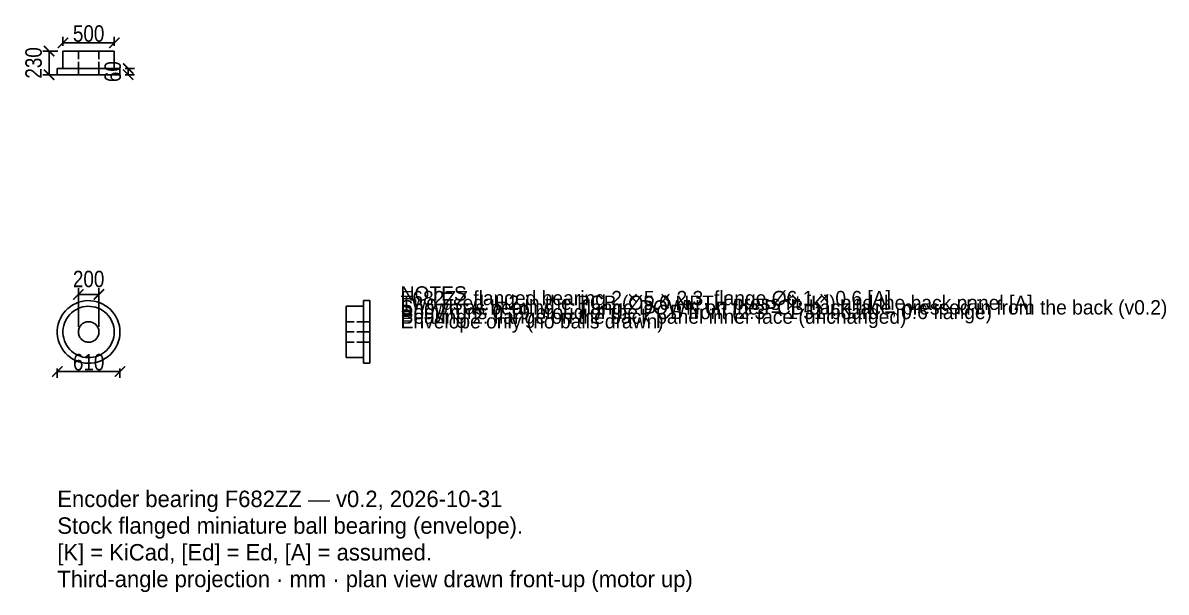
# Model space of a CAD drawing. Header units: millimetres. Extents: x -6 to 105, y -25 to 30.
import ezdxf

# ---------------------------------------------------------------- set-up
doc = ezdxf.new("R2010")
doc.units = ezdxf.units.MM
doc.linetypes.add('DASHED', pattern=[1.524, 1.27, -0.254])
for name, color, linetype in [('DIMS', 3, 'CONTINUOUS'), ('HIDDEN', 8, 'DASHED'), ('TEXT', 7, 'CONTINUOUS'), ('VISIBLE', 7, 'CONTINUOUS')]:
    doc.layers.add(name, color=color, linetype=linetype)
doc.styles.add('OpenSansCondensed-Light', font='OpenSansCondensed-Light.ttf')
doc.dimstyles.new('EZDXF', dxfattribs={"dimtxt": 0.25, "dimasz": 0.175, "dimexe": 0.375, "dimexo": 0.125, "dimgap": 0.1, "dimtad": 1, "dimlfac": 100, "dimzin": 12, "dimdsep": 46, "dimtxsty": 'OpenSansCondensed-Light', "dimblk": 'ARCHTICK', "dimcen": 2.5, "dimazin": 3, "dimtfac": 0.5, "dimtmove": 2, "dimatfit": 3})

# ---------------------------------------------------------------- blocks, each defined once
blk = doc.blocks.new('_ARCHTICK')
at = {"color": 0, "linetype": 'BYBLOCK', "const_width": 0.15}
blk.add_lwpolyline([(-0.5, -0.5), (0.5, 0.5)], dxfattribs=at)

msp = doc.modelspace()

# ---------------------------------------------------------------- linework, layer by layer
at = {"layer": 'HIDDEN'}
for points in [[(-2.5, 27.34905), (-2.42063, 27.34905), (-2.34127, 27.34905), (-2.2619, 27.34905), (-2.18254, 27.34905), (-2.10317, 27.34905), (-2.02381, 27.34905), (-1.94444, 27.34905), (-1.86508, 27.34905), (-1.78571, 27.34905), (-1.70635, 27.34905), (-1.62698, 27.34905), (-1.54762, 27.34905), (-1.46825, 27.34905), (-1.38889, 27.34905), (-1.30952, 27.34905), (-1.23016, 27.34905), (-1.15079, 27.34905), (-1.07143, 27.34905), (-0.99206, 27.34905), (-0.9127, 27.34905), (-0.83333, 27.34905), (-0.75397, 27.34905), (-0.6746, 27.34905), (-0.59524, 27.34905), (-0.51587, 27.34905), (-0.43651, 27.34905), (-0.35714, 27.34905), (-0.27778, 27.34905), (-0.19841, 27.34905), (-0.11905, 27.34905), (-0.03968, 27.34905), (0.03968, 27.34905), (0.11905, 27.34905), (0.19841, 27.34905), (0.27778, 27.34905), (0.35714, 27.34905), (0.43651, 27.34905), (0.51587, 27.34905), (0.59524, 27.34905), (0.6746, 27.34905), (0.75397, 27.34905), (0.83333, 27.34905), (0.9127, 27.34905), (0.99206, 27.34905), (1.07143, 27.34905), (1.15079, 27.34905), (1.23016, 27.34905), (1.30952, 27.34905), (1.38889, 27.34905), (1.46825, 27.34905), (1.54762, 27.34905), (1.62698, 27.34905), (1.70635, 27.34905), (1.78571, 27.34905), (1.86508, 27.34905), (1.94444, 27.34905), (2.02381, 27.34905), (2.10317, 27.34905), (2.18254, 27.34905), (2.2619, 27.34905), (2.34127, 27.34905), (2.42063, 27.34905), (2.5, 27.34905)], [(1, 27.34905), (0.96825, 27.34905), (0.93651, 27.34905), (0.90476, 27.34905), (0.87302, 27.34905), (0.84127, 27.34905), (0.80952, 27.34905), (0.77778, 27.34905), (0.74603, 27.34905), (0.71429, 27.34905), (0.68254, 27.34905), (0.65079, 27.34905), (0.61905, 27.34905), (0.5873, 27.34905), (0.55556, 27.34905), (0.52381, 27.34905), (0.49206, 27.34905), (0.46032, 27.34905), (0.42857, 27.34905), (0.39683, 27.34905), (0.36508, 27.34905), (0.33333, 27.34905), (0.30159, 27.34905), (0.26984, 27.34905), (0.2381, 27.34905), (0.20635, 27.34905), (0.1746, 27.34905), (0.14286, 27.34905), (0.11111, 27.34905), (0.07937, 27.34905), (0.04762, 27.34905), (0.01587, 27.34905), (-0.01587, 27.34905), (-0.04762, 27.34905), (-0.07937, 27.34905), (-0.11111, 27.34905), (-0.14286, 27.34905), (-0.1746, 27.34905), (-0.20635, 27.34905), (-0.2381, 27.34905), (-0.26984, 27.34905), (-0.30159, 27.34905), (-0.33333, 27.34905), (-0.36508, 27.34905), (-0.39683, 27.34905), (-0.42857, 27.34905), (-0.46032, 27.34905), (-0.49206, 27.34905), (-0.52381, 27.34905), (-0.55556, 27.34905), (-0.5873, 27.34905), (-0.61905, 27.34905), (-0.65079, 27.34905), (-0.68254, 27.34905), (-0.71429, 27.34905), (-0.74603, 27.34905), (-0.77778, 27.34905), (-0.80952, 27.34905), (-0.84127, 27.34905), (-0.87302, 27.34905), (-0.90476, 27.34905), (-0.93651, 27.34905), (-0.96825, 27.34905), (-1, 27.34905)], [(-1, 27.34905), (-0.96825, 27.34905), (-0.93651, 27.34905), (-0.90476, 27.34905), (-0.87302, 27.34905), (-0.84127, 27.34905), (-0.80952, 27.34905), (-0.77778, 27.34905), (-0.74603, 27.34905), (-0.71429, 27.34905), (-0.68254, 27.34905), (-0.65079, 27.34905), (-0.61905, 27.34905), (-0.5873, 27.34905), (-0.55556, 27.34905), (-0.52381, 27.34905), (-0.49206, 27.34905), (-0.46032, 27.34905), (-0.42857, 27.34905), (-0.39683, 27.34905), (-0.36508, 27.34905), (-0.33333, 27.34905), (-0.30159, 27.34905), (-0.26984, 27.34905), (-0.2381, 27.34905), (-0.20635, 27.34905), (-0.1746, 27.34905), (-0.14286, 27.34905), (-0.11111, 27.34905), (-0.07937, 27.34905), (-0.04762, 27.34905), (-0.01587, 27.34905), (0.01587, 27.34905), (0.04762, 27.34905), (0.07937, 27.34905), (0.11111, 27.34905), (0.14286, 27.34905), (0.1746, 27.34905), (0.20635, 27.34905), (0.2381, 27.34905), (0.26984, 27.34905), (0.30159, 27.34905), (0.33333, 27.34905), (0.36508, 27.34905), (0.39683, 27.34905), (0.42857, 27.34905), (0.46032, 27.34905), (0.49206, 27.34905), (0.52381, 27.34905), (0.55556, 27.34905), (0.5873, 27.34905), (0.61905, 27.34905), (0.65079, 27.34905), (0.68254, 27.34905), (0.71429, 27.34905), (0.74603, 27.34905), (0.77778, 27.34905), (0.80952, 27.34905), (0.84127, 27.34905), (0.87302, 27.34905), (0.90476, 27.34905), (0.93651, 27.34905), (0.96825, 27.34905), (1, 27.34905)], [(-1, 25.04905), (-1, 27.34905)], [(1, 25.04905), (1, 27.34905)], [(-3.05, 25.64905), (-2.95317, 25.64905), (-2.85635, 25.64905), (-2.75952, 25.64905), (-2.6627, 25.64905), (-2.56587, 25.64905), (-2.46905, 25.64905), (-2.37222, 25.64905), (-2.2754, 25.64905), (-2.17857, 25.64905), (-2.08175, 25.64905), (-1.98492, 25.64905), (-1.8881, 25.64905), (-1.79127, 25.64905), (-1.69444, 25.64905), (-1.59762, 25.64905), (-1.50079, 25.64905), (-1.40397, 25.64905), (-1.30714, 25.64905), (-1.21032, 25.64905), (-1.11349, 25.64905), (-1.01667, 25.64905), (-0.91984, 25.64905), (-0.82302, 25.64905), (-0.72619, 25.64905), (-0.62937, 25.64905), (-0.53254, 25.64905), (-0.43571, 25.64905), (-0.33889, 25.64905), (-0.24206, 25.64905), (-0.14524, 25.64905), (-0.04841, 25.64905), (0.04841, 25.64905), (0.14524, 25.64905), (0.24206, 25.64905), (0.33889, 25.64905), (0.43571, 25.64905), (0.53254, 25.64905), (0.62937, 25.64905), (0.72619, 25.64905), (0.82302, 25.64905), (0.91984, 25.64905), (1.01667, 25.64905), (1.11349, 25.64905), (1.21032, 25.64905), (1.30714, 25.64905), (1.40397, 25.64905), (1.50079, 25.64905), (1.59762, 25.64905), (1.69444, 25.64905), (1.79127, 25.64905), (1.8881, 25.64905), (1.98492, 25.64905), (2.08175, 25.64905), (2.17857, 25.64905), (2.2754, 25.64905), (2.37222, 25.64905), (2.46905, 25.64905), (2.56587, 25.64905), (2.6627, 25.64905), (2.75952, 25.64905), (2.85635, 25.64905), (2.95317, 25.64905), (3.05, 25.64905)], [(2.5, 25.64905), (2.42063, 25.64905), (2.34127, 25.64905), (2.2619, 25.64905), (2.18254, 25.64905), (2.10317, 25.64905), (2.02381, 25.64905), (1.94444, 25.64905), (1.86508, 25.64905), (1.78571, 25.64905), (1.70635, 25.64905), (1.62698, 25.64905), (1.54762, 25.64905), (1.46825, 25.64905), (1.38889, 25.64905), (1.30952, 25.64905), (1.23016, 25.64905), (1.15079, 25.64905), (1.07143, 25.64905), (0.99206, 25.64905), (0.9127, 25.64905), (0.83333, 25.64905), (0.75397, 25.64905), (0.6746, 25.64905), (0.59524, 25.64905), (0.51587, 25.64905), (0.43651, 25.64905), (0.35714, 25.64905), (0.27778, 25.64905), (0.19841, 25.64905), (0.11905, 25.64905), (0.03968, 25.64905), (-0.03968, 25.64905), (-0.11905, 25.64905), (-0.19841, 25.64905), (-0.27778, 25.64905), (-0.35714, 25.64905), (-0.43651, 25.64905), (-0.51587, 25.64905), (-0.59524, 25.64905), (-0.6746, 25.64905), (-0.75397, 25.64905), (-0.83333, 25.64905), (-0.9127, 25.64905), (-0.99206, 25.64905), (-1.07143, 25.64905), (-1.15079, 25.64905), (-1.23016, 25.64905), (-1.30952, 25.64905), (-1.38889, 25.64905), (-1.46825, 25.64905), (-1.54762, 25.64905), (-1.62698, 25.64905), (-1.70635, 25.64905), (-1.78571, 25.64905), (-1.86508, 25.64905), (-1.94444, 25.64905), (-2.02381, 25.64905), (-2.10317, 25.64905), (-2.18254, 25.64905), (-2.2619, 25.64905), (-2.34127, 25.64905), (-2.42063, 25.64905), (-2.5, 25.64905)], [(-2.5, 25.64905), (-2.42063, 25.64905), (-2.34127, 25.64905), (-2.2619, 25.64905), (-2.18254, 25.64905), (-2.10317, 25.64905), (-2.02381, 25.64905), (-1.94444, 25.64905), (-1.86508, 25.64905), (-1.78571, 25.64905), (-1.70635, 25.64905), (-1.62698, 25.64905), (-1.54762, 25.64905), (-1.46825, 25.64905), (-1.38889, 25.64905), (-1.30952, 25.64905), (-1.23016, 25.64905), (-1.15079, 25.64905), (-1.07143, 25.64905), (-0.99206, 25.64905), (-0.9127, 25.64905), (-0.83333, 25.64905), (-0.75397, 25.64905), (-0.6746, 25.64905), (-0.59524, 25.64905), (-0.51587, 25.64905), (-0.43651, 25.64905), (-0.35714, 25.64905), (-0.27778, 25.64905), (-0.19841, 25.64905), (-0.11905, 25.64905), (-0.03968, 25.64905), (0.03968, 25.64905), (0.11905, 25.64905), (0.19841, 25.64905), (0.27778, 25.64905), (0.35714, 25.64905), (0.43651, 25.64905), (0.51587, 25.64905), (0.59524, 25.64905), (0.6746, 25.64905), (0.75397, 25.64905), (0.83333, 25.64905), (0.9127, 25.64905), (0.99206, 25.64905), (1.07143, 25.64905), (1.15079, 25.64905), (1.23016, 25.64905), (1.30952, 25.64905), (1.38889, 25.64905), (1.46825, 25.64905), (1.54762, 25.64905), (1.62698, 25.64905), (1.70635, 25.64905), (1.78571, 25.64905), (1.86508, 25.64905), (1.94444, 25.64905), (2.02381, 25.64905), (2.10317, 25.64905), (2.18254, 25.64905), (2.2619, 25.64905), (2.34127, 25.64905), (2.42063, 25.64905), (2.5, 25.64905)], [(-3.05, 25.04905), (-2.95317, 25.04905), (-2.85635, 25.04905), (-2.75952, 25.04905), (-2.6627, 25.04905), (-2.56587, 25.04905), (-2.46905, 25.04905), (-2.37222, 25.04905), (-2.2754, 25.04905), (-2.17857, 25.04905), (-2.08175, 25.04905), (-1.98492, 25.04905), (-1.8881, 25.04905), (-1.79127, 25.04905), (-1.69444, 25.04905), (-1.59762, 25.04905), (-1.50079, 25.04905), (-1.40397, 25.04905), (-1.30714, 25.04905), (-1.21032, 25.04905), (-1.11349, 25.04905), (-1.01667, 25.04905), (-0.91984, 25.04905), (-0.82302, 25.04905), (-0.72619, 25.04905), (-0.62937, 25.04905), (-0.53254, 25.04905), (-0.43571, 25.04905), (-0.33889, 25.04905), (-0.24206, 25.04905), (-0.14524, 25.04905), (-0.04841, 25.04905), (0.04841, 25.04905), (0.14524, 25.04905), (0.24206, 25.04905), (0.33889, 25.04905), (0.43571, 25.04905), (0.53254, 25.04905), (0.62937, 25.04905), (0.72619, 25.04905), (0.82302, 25.04905), (0.91984, 25.04905), (1.01667, 25.04905), (1.11349, 25.04905), (1.21032, 25.04905), (1.30714, 25.04905), (1.40397, 25.04905), (1.50079, 25.04905), (1.59762, 25.04905), (1.69444, 25.04905), (1.79127, 25.04905), (1.8881, 25.04905), (1.98492, 25.04905), (2.08175, 25.04905), (2.17857, 25.04905), (2.2754, 25.04905), (2.37222, 25.04905), (2.46905, 25.04905), (2.56587, 25.04905), (2.6627, 25.04905), (2.75952, 25.04905), (2.85635, 25.04905), (2.95317, 25.04905), (3.05, 25.04905)], [(1, 25.04905), (0.96825, 25.04905), (0.93651, 25.04905), (0.90476, 25.04905), (0.87302, 25.04905), (0.84127, 25.04905), (0.80952, 25.04905), (0.77778, 25.04905), (0.74603, 25.04905), (0.71429, 25.04905), (0.68254, 25.04905), (0.65079, 25.04905), (0.61905, 25.04905), (0.5873, 25.04905), (0.55556, 25.04905), (0.52381, 25.04905), (0.49206, 25.04905), (0.46032, 25.04905), (0.42857, 25.04905), (0.39683, 25.04905), (0.36508, 25.04905), (0.33333, 25.04905), (0.30159, 25.04905), (0.26984, 25.04905), (0.2381, 25.04905), (0.20635, 25.04905), (0.1746, 25.04905), (0.14286, 25.04905), (0.11111, 25.04905), (0.07937, 25.04905), (0.04762, 25.04905), (0.01587, 25.04905), (-0.01587, 25.04905), (-0.04762, 25.04905), (-0.07937, 25.04905), (-0.11111, 25.04905), (-0.14286, 25.04905), (-0.1746, 25.04905), (-0.20635, 25.04905), (-0.2381, 25.04905), (-0.26984, 25.04905), (-0.30159, 25.04905), (-0.33333, 25.04905), (-0.36508, 25.04905), (-0.39683, 25.04905), (-0.42857, 25.04905), (-0.46032, 25.04905), (-0.49206, 25.04905), (-0.52381, 25.04905), (-0.55556, 25.04905), (-0.5873, 25.04905), (-0.61905, 25.04905), (-0.65079, 25.04905), (-0.68254, 25.04905), (-0.71429, 25.04905), (-0.74603, 25.04905), (-0.77778, 25.04905), (-0.80952, 25.04905), (-0.84127, 25.04905), (-0.87302, 25.04905), (-0.90476, 25.04905), (-0.93651, 25.04905), (-0.96825, 25.04905), (-1, 25.04905)], [(-1, 25.04905), (-0.96825, 25.04905), (-0.93651, 25.04905), (-0.90476, 25.04905), (-0.87302, 25.04905), (-0.84127, 25.04905), (-0.80952, 25.04905), (-0.77778, 25.04905), (-0.74603, 25.04905), (-0.71429, 25.04905), (-0.68254, 25.04905), (-0.65079, 25.04905), (-0.61905, 25.04905), (-0.5873, 25.04905), (-0.55556, 25.04905), (-0.52381, 25.04905), (-0.49206, 25.04905), (-0.46032, 25.04905), (-0.42857, 25.04905), (-0.39683, 25.04905), (-0.36508, 25.04905), (-0.33333, 25.04905), (-0.30159, 25.04905), (-0.26984, 25.04905), (-0.2381, 25.04905), (-0.20635, 25.04905), (-0.1746, 25.04905), (-0.14286, 25.04905), (-0.11111, 25.04905), (-0.07937, 25.04905), (-0.04762, 25.04905), (-0.01587, 25.04905), (0.01587, 25.04905), (0.04762, 25.04905), (0.07937, 25.04905), (0.11111, 25.04905), (0.14286, 25.04905), (0.1746, 25.04905), (0.20635, 25.04905), (0.2381, 25.04905), (0.26984, 25.04905), (0.30159, 25.04905), (0.33333, 25.04905), (0.36508, 25.04905), (0.39683, 25.04905), (0.42857, 25.04905), (0.46032, 25.04905), (0.49206, 25.04905), (0.52381, 25.04905), (0.55556, 25.04905), (0.5873, 25.04905), (0.61905, 25.04905), (0.65079, 25.04905), (0.68254, 25.04905), (0.71429, 25.04905), (0.74603, 25.04905), (0.77778, 25.04905), (0.80952, 25.04905), (0.84127, 25.04905), (0.87302, 25.04905), (0.90476, 25.04905), (0.93651, 25.04905), (0.96825, 25.04905), (1, 25.04905)], [(3.05, 0), (3.03484, 0.30368), (2.98953, 0.60435), (2.9145, 0.899), (2.8105, 1.18473), (2.67858, 1.45867), (2.52003, 1.71813), (2.33644, 1.9605), (2.12962, 2.18339), (1.90164, 2.38459), (1.65477, 2.56208), (1.39144, 2.71411), (1.11429, 2.83916), (0.82606, 2.936), (0.52963, 3.00366), (0.22793, 3.04147), (-0.07604, 3.04905), (-0.37925, 3.02633), (-0.67869, 2.97353), (-0.97138, 2.89118), (-1.25443, 2.78009), (-1.525, 2.64138), (-1.78042, 2.47641), (-2.01814, 2.28683), (-2.23581, 2.07453), (-2.43125, 1.8416), (-2.60254, 1.59038), (-2.74796, 1.32335), (-2.86606, 1.04316), (-2.95569, 0.75261), (-3.01593, 0.45458), (-3.04621, 0.15203), (-3.04621, -0.15203), (-3.01593, -0.45458), (-2.95569, -0.75261), (-2.86606, -1.04316), (-2.74796, -1.32335), (-2.60254, -1.59038), (-2.43125, -1.8416), (-2.23581, -2.07453), (-2.01814, -2.28683), (-1.78042, -2.47641), (-1.525, -2.64138), (-1.25443, -2.78009), (-0.97138, -2.89118), (-0.67869, -2.97353), (-0.37925, -3.02633), (-0.07604, -3.04905), (0.22793, -3.04147), (0.52963, -3.00366), (0.82606, -2.936), (1.11429, -2.83916), (1.39144, -2.71411), (1.65477, -2.56208), (1.90164, -2.38459), (2.12962, -2.18339), (2.33644, -1.9605), (2.52003, -1.71813), (2.67858, -1.45867), (2.8105, -1.18473), (2.9145, -0.899), (2.98953, -0.60435), (3.03484, -0.30368), (3.05, 0)], [(2.5, 0), (2.48758, 0.24892), (2.45043, 0.49537), (2.38893, 0.73689), (2.30369, 0.97109), (2.19555, 1.19563), (2.0656, 1.4083), (1.91511, 1.60697), (1.74559, 1.78967), (1.55872, 1.95458), (1.35637, 2.10006), (1.14053, 2.22468), (0.91335, 2.32718), (0.6771, 2.40656), (0.43412, 2.46202), (0.18683, 2.49301), (-0.06233, 2.49922), (-0.31086, 2.4806), (-0.5563, 2.43732), (-0.79622, 2.36982), (-1.02822, 2.27876), (-1.25, 2.16506), (-1.45936, 2.02985), (-1.65421, 1.87445), (-1.83263, 1.70043), (-1.99283, 1.50951), (-2.13323, 1.30359), (-2.25242, 1.08471), (-2.34923, 0.85505), (-2.42269, 0.61689), (-2.47208, 0.37261), (-2.49689, 0.12461), (-2.49689, -0.12461), (-2.47208, -0.37261), (-2.42269, -0.61689), (-2.34923, -0.85505), (-2.25242, -1.08471), (-2.13323, -1.30359), (-1.99283, -1.50951), (-1.83263, -1.70043), (-1.65421, -1.87445), (-1.45936, -2.02985), (-1.25, -2.16506), (-1.02822, -2.27876), (-0.79622, -2.36982), (-0.5563, -2.43732), (-0.31086, -2.4806), (-0.06233, -2.49922), (0.18683, -2.49301), (0.43412, -2.46202), (0.6771, -2.40656), (0.91335, -2.32718), (1.14053, -2.22468), (1.35637, -2.10006), (1.55872, -1.95458), (1.74559, -1.78967), (1.91511, -1.60697), (2.0656, -1.4083), (2.19555, -1.19563), (2.30369, -0.97109), (2.38893, -0.73689), (2.45043, -0.49537), (2.48758, -0.24892), (2.5, 0)], [(25.05, 2.5), (25.05, 2.42063), (25.05, 2.34127), (25.05, 2.2619), (25.05, 2.18254), (25.05, 2.10317), (25.05, 2.02381), (25.05, 1.94444), (25.05, 1.86508), (25.05, 1.78571), (25.05, 1.70635), (25.05, 1.62698), (25.05, 1.54762), (25.05, 1.46825), (25.05, 1.38889), (25.05, 1.30952), (25.05, 1.23016), (25.05, 1.15079), (25.05, 1.07143), (25.05, 0.99206), (25.05, 0.9127), (25.05, 0.83333), (25.05, 0.75397), (25.05, 0.6746), (25.05, 0.59524), (25.05, 0.51587), (25.05, 0.43651), (25.05, 0.35714), (25.05, 0.27778), (25.05, 0.19841), (25.05, 0.11905), (25.05, 0.03968), (25.05, -0.03968), (25.05, -0.11905), (25.05, -0.19841), (25.05, -0.27778), (25.05, -0.35714), (25.05, -0.43651), (25.05, -0.51587), (25.05, -0.59524), (25.05, -0.6746), (25.05, -0.75397), (25.05, -0.83333), (25.05, -0.9127), (25.05, -0.99206), (25.05, -1.07143), (25.05, -1.15079), (25.05, -1.23016), (25.05, -1.30952), (25.05, -1.38889), (25.05, -1.46825), (25.05, -1.54762), (25.05, -1.62698), (25.05, -1.70635), (25.05, -1.78571), (25.05, -1.86508), (25.05, -1.94444), (25.05, -2.02381), (25.05, -2.10317), (25.05, -2.18254), (25.05, -2.2619), (25.05, -2.34127), (25.05, -2.42063), (25.05, -2.5)], [(26.75, 3.05), (26.75, 2.95317), (26.75, 2.85635), (26.75, 2.75952), (26.75, 2.6627), (26.75, 2.56587), (26.75, 2.46905), (26.75, 2.37222), (26.75, 2.2754), (26.75, 2.17857), (26.75, 2.08175), (26.75, 1.98492), (26.75, 1.8881), (26.75, 1.79127), (26.75, 1.69444), (26.75, 1.59762), (26.75, 1.50079), (26.75, 1.40397), (26.75, 1.30714), (26.75, 1.21032), (26.75, 1.11349), (26.75, 1.01667), (26.75, 0.91984), (26.75, 0.82302), (26.75, 0.72619), (26.75, 0.62937), (26.75, 0.53254), (26.75, 0.43571), (26.75, 0.33889), (26.75, 0.24206), (26.75, 0.14524), (26.75, 0.04841), (26.75, -0.04841), (26.75, -0.14524), (26.75, -0.24206), (26.75, -0.33889), (26.75, -0.43571), (26.75, -0.53254), (26.75, -0.62937), (26.75, -0.72619), (26.75, -0.82302), (26.75, -0.91984), (26.75, -1.01667), (26.75, -1.11349), (26.75, -1.21032), (26.75, -1.30714), (26.75, -1.40397), (26.75, -1.50079), (26.75, -1.59762), (26.75, -1.69444), (26.75, -1.79127), (26.75, -1.8881), (26.75, -1.98492), (26.75, -2.08175), (26.75, -2.17857), (26.75, -2.2754), (26.75, -2.37222), (26.75, -2.46905), (26.75, -2.56587), (26.75, -2.6627), (26.75, -2.75952), (26.75, -2.85635), (26.75, -2.95317), (26.75, -3.05)], [(26.75, 0), (26.75, 0.03968), (26.75, 0.07937), (26.75, 0.11905), (26.75, 0.15873), (26.75, 0.19841), (26.75, 0.2381), (26.75, 0.27778), (26.75, 0.31746), (26.75, 0.35714), (26.75, 0.39683), (26.75, 0.43651), (26.75, 0.47619), (26.75, 0.51587), (26.75, 0.55556), (26.75, 0.59524), (26.75, 0.63492), (26.75, 0.6746), (26.75, 0.71429), (26.75, 0.75397), (26.75, 0.79365), (26.75, 0.83333), (26.75, 0.87302), (26.75, 0.9127), (26.75, 0.95238), (26.75, 0.99206), (26.75, 1.03175), (26.75, 1.07143), (26.75, 1.11111), (26.75, 1.15079), (26.75, 1.19048), (26.75, 1.23016), (26.75, 1.26984), (26.75, 1.30952), (26.75, 1.34921), (26.75, 1.38889), (26.75, 1.42857), (26.75, 1.46825), (26.75, 1.50794), (26.75, 1.54762), (26.75, 1.5873), (26.75, 1.62698), (26.75, 1.66667), (26.75, 1.70635), (26.75, 1.74603), (26.75, 1.78571), (26.75, 1.8254), (26.75, 1.86508), (26.75, 1.90476), (26.75, 1.94444), (26.75, 1.98413), (26.75, 2.02381), (26.75, 2.06349), (26.75, 2.10317), (26.75, 2.14286), (26.75, 2.18254), (26.75, 2.22222), (26.75, 2.2619), (26.75, 2.30159), (26.75, 2.34127), (26.75, 2.38095), (26.75, 2.42063), (26.75, 2.46032), (26.75, 2.5)], [(26.75, 2.5), (26.75, 2.42063), (26.75, 2.34127), (26.75, 2.2619), (26.75, 2.18254), (26.75, 2.10317), (26.75, 2.02381), (26.75, 1.94444), (26.75, 1.86508), (26.75, 1.78571), (26.75, 1.70635), (26.75, 1.62698), (26.75, 1.54762), (26.75, 1.46825), (26.75, 1.38889), (26.75, 1.30952), (26.75, 1.23016), (26.75, 1.15079), (26.75, 1.07143), (26.75, 0.99206), (26.75, 0.9127), (26.75, 0.83333), (26.75, 0.75397), (26.75, 0.6746), (26.75, 0.59524), (26.75, 0.51587), (26.75, 0.43651), (26.75, 0.35714), (26.75, 0.27778), (26.75, 0.19841), (26.75, 0.11905), (26.75, 0.03968), (26.75, -0.03968), (26.75, -0.11905), (26.75, -0.19841), (26.75, -0.27778), (26.75, -0.35714), (26.75, -0.43651), (26.75, -0.51587), (26.75, -0.59524), (26.75, -0.6746), (26.75, -0.75397), (26.75, -0.83333), (26.75, -0.9127), (26.75, -0.99206), (26.75, -1.07143), (26.75, -1.15079), (26.75, -1.23016), (26.75, -1.30952), (26.75, -1.38889), (26.75, -1.46825), (26.75, -1.54762), (26.75, -1.62698), (26.75, -1.70635), (26.75, -1.78571), (26.75, -1.86508), (26.75, -1.94444), (26.75, -2.02381), (26.75, -2.10317), (26.75, -2.18254), (26.75, -2.2619), (26.75, -2.34127), (26.75, -2.42063), (26.75, -2.5)], [(27.35, 3.05), (27.35, 2.95317), (27.35, 2.85635), (27.35, 2.75952), (27.35, 2.6627), (27.35, 2.56587), (27.35, 2.46905), (27.35, 2.37222), (27.35, 2.2754), (27.35, 2.17857), (27.35, 2.08175), (27.35, 1.98492), (27.35, 1.8881), (27.35, 1.79127), (27.35, 1.69444), (27.35, 1.59762), (27.35, 1.50079), (27.35, 1.40397), (27.35, 1.30714), (27.35, 1.21032), (27.35, 1.11349), (27.35, 1.01667), (27.35, 0.91984), (27.35, 0.82302), (27.35, 0.72619), (27.35, 0.62937), (27.35, 0.53254), (27.35, 0.43571), (27.35, 0.33889), (27.35, 0.24206), (27.35, 0.14524), (27.35, 0.04841), (27.35, -0.04841), (27.35, -0.14524), (27.35, -0.24206), (27.35, -0.33889), (27.35, -0.43571), (27.35, -0.53254), (27.35, -0.62937), (27.35, -0.72619), (27.35, -0.82302), (27.35, -0.91984), (27.35, -1.01667), (27.35, -1.11349), (27.35, -1.21032), (27.35, -1.30714), (27.35, -1.40397), (27.35, -1.50079), (27.35, -1.59762), (27.35, -1.69444), (27.35, -1.79127), (27.35, -1.8881), (27.35, -1.98492), (27.35, -2.08175), (27.35, -2.17857), (27.35, -2.2754), (27.35, -2.37222), (27.35, -2.46905), (27.35, -2.56587), (27.35, -2.6627), (27.35, -2.75952), (27.35, -2.85635), (27.35, -2.95317), (27.35, -3.05)], [(1, 0), (0.99503, 0.09957), (0.98017, 0.19815), (0.95557, 0.29476), (0.92148, 0.38843), (0.87822, 0.47825), (0.82624, 0.56332), (0.76604, 0.64279), (0.69824, 0.71587), (0.62349, 0.78183), (0.54255, 0.84003), (0.45621, 0.88987), (0.36534, 0.93087), (0.27084, 0.96262), (0.17365, 0.98481), (0.07473, 0.9972), (-0.02493, 0.99969), (-0.12434, 0.99224), (-0.22252, 0.97493), (-0.31849, 0.94793), (-0.41129, 0.91151), (-0.5, 0.86603), (-0.58374, 0.81194), (-0.66169, 0.74978), (-0.73305, 0.68017), (-0.79713, 0.6038), (-0.85329, 0.52144), (-0.90097, 0.43388), (-0.93969, 0.34202), (-0.96908, 0.24676), (-0.98883, 0.14904), (-0.99876, 0.04985), (-0.99876, -0.04985), (-0.98883, -0.14904), (-0.96908, -0.24676), (-0.93969, -0.34202), (-0.90097, -0.43388), (-0.85329, -0.52144), (-0.79713, -0.6038), (-0.73305, -0.68017), (-0.66169, -0.74978), (-0.58374, -0.81194), (-0.5, -0.86603), (-0.41129, -0.91151), (-0.31849, -0.94793), (-0.22252, -0.97493), (-0.12434, -0.99224), (-0.02493, -0.99969), (0.07473, -0.9972), (0.17365, -0.98481), (0.27084, -0.96262), (0.36534, -0.93087), (0.45621, -0.88987), (0.54255, -0.84003), (0.62349, -0.78183), (0.69824, -0.71587), (0.76604, -0.64279), (0.82624, -0.56332), (0.87822, -0.47825), (0.92148, -0.38843), (0.95557, -0.29476), (0.98017, -0.19815), (0.99503, -0.09957), (1, 0)], [(25.05, 0), (25.05, 0.01587), (25.05, 0.03175), (25.05, 0.04762), (25.05, 0.06349), (25.05, 0.07937), (25.05, 0.09524), (25.05, 0.11111), (25.05, 0.12698), (25.05, 0.14286), (25.05, 0.15873), (25.05, 0.1746), (25.05, 0.19048), (25.05, 0.20635), (25.05, 0.22222), (25.05, 0.2381), (25.05, 0.25397), (25.05, 0.26984), (25.05, 0.28571), (25.05, 0.30159), (25.05, 0.31746), (25.05, 0.33333), (25.05, 0.34921), (25.05, 0.36508), (25.05, 0.38095), (25.05, 0.39683), (25.05, 0.4127), (25.05, 0.42857), (25.05, 0.44444), (25.05, 0.46032), (25.05, 0.47619), (25.05, 0.49206), (25.05, 0.50794), (25.05, 0.52381), (25.05, 0.53968), (25.05, 0.55556), (25.05, 0.57143), (25.05, 0.5873), (25.05, 0.60317), (25.05, 0.61905), (25.05, 0.63492), (25.05, 0.65079), (25.05, 0.66667), (25.05, 0.68254), (25.05, 0.69841), (25.05, 0.71429), (25.05, 0.73016), (25.05, 0.74603), (25.05, 0.7619), (25.05, 0.77778), (25.05, 0.79365), (25.05, 0.80952), (25.05, 0.8254), (25.05, 0.84127), (25.05, 0.85714), (25.05, 0.87302), (25.05, 0.88889), (25.05, 0.90476), (25.05, 0.92063), (25.05, 0.93651), (25.05, 0.95238), (25.05, 0.96825), (25.05, 0.98413), (25.05, 1)], [(25.05, 1), (25.05, 0.96825), (25.05, 0.93651), (25.05, 0.90476), (25.05, 0.87302), (25.05, 0.84127), (25.05, 0.80952), (25.05, 0.77778), (25.05, 0.74603), (25.05, 0.71429), (25.05, 0.68254), (25.05, 0.65079), (25.05, 0.61905), (25.05, 0.5873), (25.05, 0.55556), (25.05, 0.52381), (25.05, 0.49206), (25.05, 0.46032), (25.05, 0.42857), (25.05, 0.39683), (25.05, 0.36508), (25.05, 0.33333), (25.05, 0.30159), (25.05, 0.26984), (25.05, 0.2381), (25.05, 0.20635), (25.05, 0.1746), (25.05, 0.14286), (25.05, 0.11111), (25.05, 0.07937), (25.05, 0.04762), (25.05, 0.01587), (25.05, -0.01587), (25.05, -0.04762), (25.05, -0.07937), (25.05, -0.11111), (25.05, -0.14286), (25.05, -0.1746), (25.05, -0.20635), (25.05, -0.2381), (25.05, -0.26984), (25.05, -0.30159), (25.05, -0.33333), (25.05, -0.36508), (25.05, -0.39683), (25.05, -0.42857), (25.05, -0.46032), (25.05, -0.49206), (25.05, -0.52381), (25.05, -0.55556), (25.05, -0.5873), (25.05, -0.61905), (25.05, -0.65079), (25.05, -0.68254), (25.05, -0.71429), (25.05, -0.74603), (25.05, -0.77778), (25.05, -0.80952), (25.05, -0.84127), (25.05, -0.87302), (25.05, -0.90476), (25.05, -0.93651), (25.05, -0.96825), (25.05, -1)], [(27.35, 1), (25.05, 1)], [(27.35, 0), (27.35, 0.01587), (27.35, 0.03175), (27.35, 0.04762), (27.35, 0.06349), (27.35, 0.07937), (27.35, 0.09524), (27.35, 0.11111), (27.35, 0.12698), (27.35, 0.14286), (27.35, 0.15873), (27.35, 0.1746), (27.35, 0.19048), (27.35, 0.20635), (27.35, 0.22222), (27.35, 0.2381), (27.35, 0.25397), (27.35, 0.26984), (27.35, 0.28571), (27.35, 0.30159), (27.35, 0.31746), (27.35, 0.33333), (27.35, 0.34921), (27.35, 0.36508), (27.35, 0.38095), (27.35, 0.39683), (27.35, 0.4127), (27.35, 0.42857), (27.35, 0.44444), (27.35, 0.46032), (27.35, 0.47619), (27.35, 0.49206), (27.35, 0.50794), (27.35, 0.52381), (27.35, 0.53968), (27.35, 0.55556), (27.35, 0.57143), (27.35, 0.5873), (27.35, 0.60317), (27.35, 0.61905), (27.35, 0.63492), (27.35, 0.65079), (27.35, 0.66667), (27.35, 0.68254), (27.35, 0.69841), (27.35, 0.71429), (27.35, 0.73016), (27.35, 0.74603), (27.35, 0.7619), (27.35, 0.77778), (27.35, 0.79365), (27.35, 0.80952), (27.35, 0.8254), (27.35, 0.84127), (27.35, 0.85714), (27.35, 0.87302), (27.35, 0.88889), (27.35, 0.90476), (27.35, 0.92063), (27.35, 0.93651), (27.35, 0.95238), (27.35, 0.96825), (27.35, 0.98413), (27.35, 1)], [(27.35, 1), (27.35, 0.96825), (27.35, 0.93651), (27.35, 0.90476), (27.35, 0.87302), (27.35, 0.84127), (27.35, 0.80952), (27.35, 0.77778), (27.35, 0.74603), (27.35, 0.71429), (27.35, 0.68254), (27.35, 0.65079), (27.35, 0.61905), (27.35, 0.5873), (27.35, 0.55556), (27.35, 0.52381), (27.35, 0.49206), (27.35, 0.46032), (27.35, 0.42857), (27.35, 0.39683), (27.35, 0.36508), (27.35, 0.33333), (27.35, 0.30159), (27.35, 0.26984), (27.35, 0.2381), (27.35, 0.20635), (27.35, 0.1746), (27.35, 0.14286), (27.35, 0.11111), (27.35, 0.07937), (27.35, 0.04762), (27.35, 0.01587), (27.35, -0.01587), (27.35, -0.04762), (27.35, -0.07937), (27.35, -0.11111), (27.35, -0.14286), (27.35, -0.1746), (27.35, -0.20635), (27.35, -0.2381), (27.35, -0.26984), (27.35, -0.30159), (27.35, -0.33333), (27.35, -0.36508), (27.35, -0.39683), (27.35, -0.42857), (27.35, -0.46032), (27.35, -0.49206), (27.35, -0.52381), (27.35, -0.55556), (27.35, -0.5873), (27.35, -0.61905), (27.35, -0.65079), (27.35, -0.68254), (27.35, -0.71429), (27.35, -0.74603), (27.35, -0.77778), (27.35, -0.80952), (27.35, -0.84127), (27.35, -0.87302), (27.35, -0.90476), (27.35, -0.93651), (27.35, -0.96825), (27.35, -1)], [(25.05, -1), (25.05, -0.98413), (25.05, -0.96825), (25.05, -0.95238), (25.05, -0.93651), (25.05, -0.92063), (25.05, -0.90476), (25.05, -0.88889), (25.05, -0.87302), (25.05, -0.85714), (25.05, -0.84127), (25.05, -0.8254), (25.05, -0.80952), (25.05, -0.79365), (25.05, -0.77778), (25.05, -0.7619), (25.05, -0.74603), (25.05, -0.73016), (25.05, -0.71429), (25.05, -0.69841), (25.05, -0.68254), (25.05, -0.66667), (25.05, -0.65079), (25.05, -0.63492), (25.05, -0.61905), (25.05, -0.60317), (25.05, -0.5873), (25.05, -0.57143), (25.05, -0.55556), (25.05, -0.53968), (25.05, -0.52381), (25.05, -0.50794), (25.05, -0.49206), (25.05, -0.47619), (25.05, -0.46032), (25.05, -0.44444), (25.05, -0.42857), (25.05, -0.4127), (25.05, -0.39683), (25.05, -0.38095), (25.05, -0.36508), (25.05, -0.34921), (25.05, -0.33333), (25.05, -0.31746), (25.05, -0.30159), (25.05, -0.28571), (25.05, -0.26984), (25.05, -0.25397), (25.05, -0.2381), (25.05, -0.22222), (25.05, -0.20635), (25.05, -0.19048), (25.05, -0.1746), (25.05, -0.15873), (25.05, -0.14286), (25.05, -0.12698), (25.05, -0.11111), (25.05, -0.09524), (25.05, -0.07937), (25.05, -0.06349), (25.05, -0.04762), (25.05, -0.03175), (25.05, -0.01587), (25.05, 0)], [(27.35, 0), (25.05, 0)], [(27.35, -1), (25.05, -1)], [(26.75, -2.5), (26.75, -2.46032), (26.75, -2.42063), (26.75, -2.38095), (26.75, -2.34127), (26.75, -2.30159), (26.75, -2.2619), (26.75, -2.22222), (26.75, -2.18254), (26.75, -2.14286), (26.75, -2.10317), (26.75, -2.06349), (26.75, -2.02381), (26.75, -1.98413), (26.75, -1.94444), (26.75, -1.90476), (26.75, -1.86508), (26.75, -1.8254), (26.75, -1.78571), (26.75, -1.74603), (26.75, -1.70635), (26.75, -1.66667), (26.75, -1.62698), (26.75, -1.5873), (26.75, -1.54762), (26.75, -1.50794), (26.75, -1.46825), (26.75, -1.42857), (26.75, -1.38889), (26.75, -1.34921), (26.75, -1.30952), (26.75, -1.26984), (26.75, -1.23016), (26.75, -1.19048), (26.75, -1.15079), (26.75, -1.11111), (26.75, -1.07143), (26.75, -1.03175), (26.75, -0.99206), (26.75, -0.95238), (26.75, -0.9127), (26.75, -0.87302), (26.75, -0.83333), (26.75, -0.79365), (26.75, -0.75397), (26.75, -0.71429), (26.75, -0.6746), (26.75, -0.63492), (26.75, -0.59524), (26.75, -0.55556), (26.75, -0.51587), (26.75, -0.47619), (26.75, -0.43651), (26.75, -0.39683), (26.75, -0.35714), (26.75, -0.31746), (26.75, -0.27778), (26.75, -0.2381), (26.75, -0.19841), (26.75, -0.15873), (26.75, -0.11905), (26.75, -0.07937), (26.75, -0.03968), (26.75, 0)], [(27.35, -1), (27.35, -0.98413), (27.35, -0.96825), (27.35, -0.95238), (27.35, -0.93651), (27.35, -0.92063), (27.35, -0.90476), (27.35, -0.88889), (27.35, -0.87302), (27.35, -0.85714), (27.35, -0.84127), (27.35, -0.8254), (27.35, -0.80952), (27.35, -0.79365), (27.35, -0.77778), (27.35, -0.7619), (27.35, -0.74603), (27.35, -0.73016), (27.35, -0.71429), (27.35, -0.69841), (27.35, -0.68254), (27.35, -0.66667), (27.35, -0.65079), (27.35, -0.63492), (27.35, -0.61905), (27.35, -0.60317), (27.35, -0.5873), (27.35, -0.57143), (27.35, -0.55556), (27.35, -0.53968), (27.35, -0.52381), (27.35, -0.50794), (27.35, -0.49206), (27.35, -0.47619), (27.35, -0.46032), (27.35, -0.44444), (27.35, -0.42857), (27.35, -0.4127), (27.35, -0.39683), (27.35, -0.38095), (27.35, -0.36508), (27.35, -0.34921), (27.35, -0.33333), (27.35, -0.31746), (27.35, -0.30159), (27.35, -0.28571), (27.35, -0.26984), (27.35, -0.25397), (27.35, -0.2381), (27.35, -0.22222), (27.35, -0.20635), (27.35, -0.19048), (27.35, -0.1746), (27.35, -0.15873), (27.35, -0.14286), (27.35, -0.12698), (27.35, -0.11111), (27.35, -0.09524), (27.35, -0.07937), (27.35, -0.06349), (27.35, -0.04762), (27.35, -0.03175), (27.35, -0.01587), (27.35, 0)]]:
    msp.add_lwpolyline(points, dxfattribs=at)
at = {"layer": 'VISIBLE'}
for points in [[(2.5, 27.34905), (2.42063, 27.34905), (2.34127, 27.34905), (2.2619, 27.34905), (2.18254, 27.34905), (2.10317, 27.34905), (2.02381, 27.34905), (1.94444, 27.34905), (1.86508, 27.34905), (1.78571, 27.34905), (1.70635, 27.34905), (1.62698, 27.34905), (1.54762, 27.34905), (1.46825, 27.34905), (1.38889, 27.34905), (1.30952, 27.34905), (1.23016, 27.34905), (1.15079, 27.34905), (1.07143, 27.34905), (0.99206, 27.34905), (0.9127, 27.34905), (0.83333, 27.34905), (0.75397, 27.34905), (0.6746, 27.34905), (0.59524, 27.34905), (0.51587, 27.34905), (0.43651, 27.34905), (0.35714, 27.34905), (0.27778, 27.34905), (0.19841, 27.34905), (0.11905, 27.34905), (0.03968, 27.34905), (-0.03968, 27.34905), (-0.11905, 27.34905), (-0.19841, 27.34905), (-0.27778, 27.34905), (-0.35714, 27.34905), (-0.43651, 27.34905), (-0.51587, 27.34905), (-0.59524, 27.34905), (-0.6746, 27.34905), (-0.75397, 27.34905), (-0.83333, 27.34905), (-0.9127, 27.34905), (-0.99206, 27.34905), (-1.07143, 27.34905), (-1.15079, 27.34905), (-1.23016, 27.34905), (-1.30952, 27.34905), (-1.38889, 27.34905), (-1.46825, 27.34905), (-1.54762, 27.34905), (-1.62698, 27.34905), (-1.70635, 27.34905), (-1.78571, 27.34905), (-1.86508, 27.34905), (-1.94444, 27.34905), (-2.02381, 27.34905), (-2.10317, 27.34905), (-2.18254, 27.34905), (-2.2619, 27.34905), (-2.34127, 27.34905), (-2.42063, 27.34905), (-2.5, 27.34905)], [(-2.5, 25.64905), (-2.5, 27.34905)], [(2.5, 25.64905), (2.5, 27.34905)], [(3.05, 25.64905), (2.95317, 25.64905), (2.85635, 25.64905), (2.75952, 25.64905), (2.6627, 25.64905), (2.56587, 25.64905), (2.46905, 25.64905), (2.37222, 25.64905), (2.2754, 25.64905), (2.17857, 25.64905), (2.08175, 25.64905), (1.98492, 25.64905), (1.8881, 25.64905), (1.79127, 25.64905), (1.69444, 25.64905), (1.59762, 25.64905), (1.50079, 25.64905), (1.40397, 25.64905), (1.30714, 25.64905), (1.21032, 25.64905), (1.11349, 25.64905), (1.01667, 25.64905), (0.91984, 25.64905), (0.82302, 25.64905), (0.72619, 25.64905), (0.62937, 25.64905), (0.53254, 25.64905), (0.43571, 25.64905), (0.33889, 25.64905), (0.24206, 25.64905), (0.14524, 25.64905), (0.04841, 25.64905), (-0.04841, 25.64905), (-0.14524, 25.64905), (-0.24206, 25.64905), (-0.33889, 25.64905), (-0.43571, 25.64905), (-0.53254, 25.64905), (-0.62937, 25.64905), (-0.72619, 25.64905), (-0.82302, 25.64905), (-0.91984, 25.64905), (-1.01667, 25.64905), (-1.11349, 25.64905), (-1.21032, 25.64905), (-1.30714, 25.64905), (-1.40397, 25.64905), (-1.50079, 25.64905), (-1.59762, 25.64905), (-1.69444, 25.64905), (-1.79127, 25.64905), (-1.8881, 25.64905), (-1.98492, 25.64905), (-2.08175, 25.64905), (-2.17857, 25.64905), (-2.2754, 25.64905), (-2.37222, 25.64905), (-2.46905, 25.64905), (-2.56587, 25.64905), (-2.6627, 25.64905), (-2.75952, 25.64905), (-2.85635, 25.64905), (-2.95317, 25.64905), (-3.05, 25.64905)], [(-3.05, 25.04905), (-3.05, 25.64905)], [(3.05, 25.04905), (3.05, 25.64905)], [(3.05, 25.04905), (2.95317, 25.04905), (2.85635, 25.04905), (2.75952, 25.04905), (2.6627, 25.04905), (2.56587, 25.04905), (2.46905, 25.04905), (2.37222, 25.04905), (2.2754, 25.04905), (2.17857, 25.04905), (2.08175, 25.04905), (1.98492, 25.04905), (1.8881, 25.04905), (1.79127, 25.04905), (1.69444, 25.04905), (1.59762, 25.04905), (1.50079, 25.04905), (1.40397, 25.04905), (1.30714, 25.04905), (1.21032, 25.04905), (1.11349, 25.04905), (1.01667, 25.04905), (0.91984, 25.04905), (0.82302, 25.04905), (0.72619, 25.04905), (0.62937, 25.04905), (0.53254, 25.04905), (0.43571, 25.04905), (0.33889, 25.04905), (0.24206, 25.04905), (0.14524, 25.04905), (0.04841, 25.04905), (-0.04841, 25.04905), (-0.14524, 25.04905), (-0.24206, 25.04905), (-0.33889, 25.04905), (-0.43571, 25.04905), (-0.53254, 25.04905), (-0.62937, 25.04905), (-0.72619, 25.04905), (-0.82302, 25.04905), (-0.91984, 25.04905), (-1.01667, 25.04905), (-1.11349, 25.04905), (-1.21032, 25.04905), (-1.30714, 25.04905), (-1.40397, 25.04905), (-1.50079, 25.04905), (-1.59762, 25.04905), (-1.69444, 25.04905), (-1.79127, 25.04905), (-1.8881, 25.04905), (-1.98492, 25.04905), (-2.08175, 25.04905), (-2.17857, 25.04905), (-2.2754, 25.04905), (-2.37222, 25.04905), (-2.46905, 25.04905), (-2.56587, 25.04905), (-2.6627, 25.04905), (-2.75952, 25.04905), (-2.85635, 25.04905), (-2.95317, 25.04905), (-3.05, 25.04905)], [(3.05, 0), (3.03484, 0.30368), (2.98953, 0.60435), (2.9145, 0.899), (2.8105, 1.18473), (2.67858, 1.45867), (2.52003, 1.71813), (2.33644, 1.9605), (2.12962, 2.18339), (1.90164, 2.38459), (1.65477, 2.56208), (1.39144, 2.71411), (1.11429, 2.83916), (0.82606, 2.936), (0.52963, 3.00366), (0.22793, 3.04147), (-0.07604, 3.04905), (-0.37925, 3.02633), (-0.67869, 2.97353), (-0.97138, 2.89118), (-1.25443, 2.78009), (-1.525, 2.64138), (-1.78042, 2.47641), (-2.01814, 2.28683), (-2.23581, 2.07453), (-2.43125, 1.8416), (-2.60254, 1.59038), (-2.74796, 1.32335), (-2.86606, 1.04316), (-2.95569, 0.75261), (-3.01593, 0.45458), (-3.04621, 0.15203), (-3.04621, -0.15203), (-3.01593, -0.45458), (-2.95569, -0.75261), (-2.86606, -1.04316), (-2.74796, -1.32335), (-2.60254, -1.59038), (-2.43125, -1.8416), (-2.23581, -2.07453), (-2.01814, -2.28683), (-1.78042, -2.47641), (-1.525, -2.64138), (-1.25443, -2.78009), (-0.97138, -2.89118), (-0.67869, -2.97353), (-0.37925, -3.02633), (-0.07604, -3.04905), (0.22793, -3.04147), (0.52963, -3.00366), (0.82606, -2.936), (1.11429, -2.83916), (1.39144, -2.71411), (1.65477, -2.56208), (1.90164, -2.38459), (2.12962, -2.18339), (2.33644, -1.9605), (2.52003, -1.71813), (2.67858, -1.45867), (2.8105, -1.18473), (2.9145, -0.899), (2.98953, -0.60435), (3.03484, -0.30368), (3.05, 0)], [(2.5, 0), (2.48758, 0.24892), (2.45043, 0.49537), (2.38893, 0.73689), (2.30369, 0.97109), (2.19555, 1.19563), (2.0656, 1.4083), (1.91511, 1.60697), (1.74559, 1.78967), (1.55872, 1.95458), (1.35637, 2.10006), (1.14053, 2.22468), (0.91335, 2.32718), (0.6771, 2.40656), (0.43412, 2.46202), (0.18683, 2.49301), (-0.06233, 2.49922), (-0.31086, 2.4806), (-0.5563, 2.43732), (-0.79622, 2.36982), (-1.02822, 2.27876), (-1.25, 2.16506), (-1.45936, 2.02985), (-1.65421, 1.87445), (-1.83263, 1.70043), (-1.99283, 1.50951), (-2.13323, 1.30359), (-2.25242, 1.08471), (-2.34923, 0.85505), (-2.42269, 0.61689), (-2.47208, 0.37261), (-2.49689, 0.12461), (-2.49689, -0.12461), (-2.47208, -0.37261), (-2.42269, -0.61689), (-2.34923, -0.85505), (-2.25242, -1.08471), (-2.13323, -1.30359), (-1.99283, -1.50951), (-1.83263, -1.70043), (-1.65421, -1.87445), (-1.45936, -2.02985), (-1.25, -2.16506), (-1.02822, -2.27876), (-0.79622, -2.36982), (-0.5563, -2.43732), (-0.31086, -2.4806), (-0.06233, -2.49922), (0.18683, -2.49301), (0.43412, -2.46202), (0.6771, -2.40656), (0.91335, -2.32718), (1.14053, -2.22468), (1.35637, -2.10006), (1.55872, -1.95458), (1.74559, -1.78967), (1.91511, -1.60697), (2.0656, -1.4083), (2.19555, -1.19563), (2.30369, -0.97109), (2.38893, -0.73689), (2.45043, -0.49537), (2.48758, -0.24892), (2.5, 0)], [(25.05, 0), (25.05, 0.03968), (25.05, 0.07937), (25.05, 0.11905), (25.05, 0.15873), (25.05, 0.19841), (25.05, 0.2381), (25.05, 0.27778), (25.05, 0.31746), (25.05, 0.35714), (25.05, 0.39683), (25.05, 0.43651), (25.05, 0.47619), (25.05, 0.51587), (25.05, 0.55556), (25.05, 0.59524), (25.05, 0.63492), (25.05, 0.6746), (25.05, 0.71429), (25.05, 0.75397), (25.05, 0.79365), (25.05, 0.83333), (25.05, 0.87302), (25.05, 0.9127), (25.05, 0.95238), (25.05, 0.99206), (25.05, 1.03175), (25.05, 1.07143), (25.05, 1.11111), (25.05, 1.15079), (25.05, 1.19048), (25.05, 1.23016), (25.05, 1.26984), (25.05, 1.30952), (25.05, 1.34921), (25.05, 1.38889), (25.05, 1.42857), (25.05, 1.46825), (25.05, 1.50794), (25.05, 1.54762), (25.05, 1.5873), (25.05, 1.62698), (25.05, 1.66667), (25.05, 1.70635), (25.05, 1.74603), (25.05, 1.78571), (25.05, 1.8254), (25.05, 1.86508), (25.05, 1.90476), (25.05, 1.94444), (25.05, 1.98413), (25.05, 2.02381), (25.05, 2.06349), (25.05, 2.10317), (25.05, 2.14286), (25.05, 2.18254), (25.05, 2.22222), (25.05, 2.2619), (25.05, 2.30159), (25.05, 2.34127), (25.05, 2.38095), (25.05, 2.42063), (25.05, 2.46032), (25.05, 2.5)], [(26.75, 2.5), (25.05, 2.5)], [(26.75, 0), (26.75, 0.04841), (26.75, 0.09683), (26.75, 0.14524), (26.75, 0.19365), (26.75, 0.24206), (26.75, 0.29048), (26.75, 0.33889), (26.75, 0.3873), (26.75, 0.43571), (26.75, 0.48413), (26.75, 0.53254), (26.75, 0.58095), (26.75, 0.62937), (26.75, 0.67778), (26.75, 0.72619), (26.75, 0.7746), (26.75, 0.82302), (26.75, 0.87143), (26.75, 0.91984), (26.75, 0.96825), (26.75, 1.01667), (26.75, 1.06508), (26.75, 1.11349), (26.75, 1.1619), (26.75, 1.21032), (26.75, 1.25873), (26.75, 1.30714), (26.75, 1.35556), (26.75, 1.40397), (26.75, 1.45238), (26.75, 1.50079), (26.75, 1.54921), (26.75, 1.59762), (26.75, 1.64603), (26.75, 1.69444), (26.75, 1.74286), (26.75, 1.79127), (26.75, 1.83968), (26.75, 1.8881), (26.75, 1.93651), (26.75, 1.98492), (26.75, 2.03333), (26.75, 2.08175), (26.75, 2.13016), (26.75, 2.17857), (26.75, 2.22698), (26.75, 2.2754), (26.75, 2.32381), (26.75, 2.37222), (26.75, 2.42063), (26.75, 2.46905), (26.75, 2.51746), (26.75, 2.56587), (26.75, 2.61429), (26.75, 2.6627), (26.75, 2.71111), (26.75, 2.75952), (26.75, 2.80794), (26.75, 2.85635), (26.75, 2.90476), (26.75, 2.95317), (26.75, 3.00159), (26.75, 3.05)], [(27.35, 3.05), (26.75, 3.05)], [(27.35, 0), (27.35, 0.04841), (27.35, 0.09683), (27.35, 0.14524), (27.35, 0.19365), (27.35, 0.24206), (27.35, 0.29048), (27.35, 0.33889), (27.35, 0.3873), (27.35, 0.43571), (27.35, 0.48413), (27.35, 0.53254), (27.35, 0.58095), (27.35, 0.62937), (27.35, 0.67778), (27.35, 0.72619), (27.35, 0.7746), (27.35, 0.82302), (27.35, 0.87143), (27.35, 0.91984), (27.35, 0.96825), (27.35, 1.01667), (27.35, 1.06508), (27.35, 1.11349), (27.35, 1.1619), (27.35, 1.21032), (27.35, 1.25873), (27.35, 1.30714), (27.35, 1.35556), (27.35, 1.40397), (27.35, 1.45238), (27.35, 1.50079), (27.35, 1.54921), (27.35, 1.59762), (27.35, 1.64603), (27.35, 1.69444), (27.35, 1.74286), (27.35, 1.79127), (27.35, 1.83968), (27.35, 1.8881), (27.35, 1.93651), (27.35, 1.98492), (27.35, 2.03333), (27.35, 2.08175), (27.35, 2.13016), (27.35, 2.17857), (27.35, 2.22698), (27.35, 2.2754), (27.35, 2.32381), (27.35, 2.37222), (27.35, 2.42063), (27.35, 2.46905), (27.35, 2.51746), (27.35, 2.56587), (27.35, 2.61429), (27.35, 2.6627), (27.35, 2.71111), (27.35, 2.75952), (27.35, 2.80794), (27.35, 2.85635), (27.35, 2.90476), (27.35, 2.95317), (27.35, 3.00159), (27.35, 3.05)], [(1, 0), (0.99503, 0.09957), (0.98017, 0.19815), (0.95557, 0.29476), (0.92148, 0.38843), (0.87822, 0.47825), (0.82624, 0.56332), (0.76604, 0.64279), (0.69824, 0.71587), (0.62349, 0.78183), (0.54255, 0.84003), (0.45621, 0.88987), (0.36534, 0.93087), (0.27084, 0.96262), (0.17365, 0.98481), (0.07473, 0.9972), (-0.02493, 0.99969), (-0.12434, 0.99224), (-0.22252, 0.97493), (-0.31849, 0.94793), (-0.41129, 0.91151), (-0.5, 0.86603), (-0.58374, 0.81194), (-0.66169, 0.74978), (-0.73305, 0.68017), (-0.79713, 0.6038), (-0.85329, 0.52144), (-0.90097, 0.43388), (-0.93969, 0.34202), (-0.96908, 0.24676), (-0.98883, 0.14904), (-0.99876, 0.04985), (-0.99876, -0.04985), (-0.98883, -0.14904), (-0.96908, -0.24676), (-0.93969, -0.34202), (-0.90097, -0.43388), (-0.85329, -0.52144), (-0.79713, -0.6038), (-0.73305, -0.68017), (-0.66169, -0.74978), (-0.58374, -0.81194), (-0.5, -0.86603), (-0.41129, -0.91151), (-0.31849, -0.94793), (-0.22252, -0.97493), (-0.12434, -0.99224), (-0.02493, -0.99969), (0.07473, -0.9972), (0.17365, -0.98481), (0.27084, -0.96262), (0.36534, -0.93087), (0.45621, -0.88987), (0.54255, -0.84003), (0.62349, -0.78183), (0.69824, -0.71587), (0.76604, -0.64279), (0.82624, -0.56332), (0.87822, -0.47825), (0.92148, -0.38843), (0.95557, -0.29476), (0.98017, -0.19815), (0.99503, -0.09957), (1, 0)], [(25.05, -2.5), (25.05, -2.46032), (25.05, -2.42063), (25.05, -2.38095), (25.05, -2.34127), (25.05, -2.30159), (25.05, -2.2619), (25.05, -2.22222), (25.05, -2.18254), (25.05, -2.14286), (25.05, -2.10317), (25.05, -2.06349), (25.05, -2.02381), (25.05, -1.98413), (25.05, -1.94444), (25.05, -1.90476), (25.05, -1.86508), (25.05, -1.8254), (25.05, -1.78571), (25.05, -1.74603), (25.05, -1.70635), (25.05, -1.66667), (25.05, -1.62698), (25.05, -1.5873), (25.05, -1.54762), (25.05, -1.50794), (25.05, -1.46825), (25.05, -1.42857), (25.05, -1.38889), (25.05, -1.34921), (25.05, -1.30952), (25.05, -1.26984), (25.05, -1.23016), (25.05, -1.19048), (25.05, -1.15079), (25.05, -1.11111), (25.05, -1.07143), (25.05, -1.03175), (25.05, -0.99206), (25.05, -0.95238), (25.05, -0.9127), (25.05, -0.87302), (25.05, -0.83333), (25.05, -0.79365), (25.05, -0.75397), (25.05, -0.71429), (25.05, -0.6746), (25.05, -0.63492), (25.05, -0.59524), (25.05, -0.55556), (25.05, -0.51587), (25.05, -0.47619), (25.05, -0.43651), (25.05, -0.39683), (25.05, -0.35714), (25.05, -0.31746), (25.05, -0.27778), (25.05, -0.2381), (25.05, -0.19841), (25.05, -0.15873), (25.05, -0.11905), (25.05, -0.07937), (25.05, -0.03968), (25.05, 0)], [(26.75, -3.05), (26.75, -3.00159), (26.75, -2.95317), (26.75, -2.90476), (26.75, -2.85635), (26.75, -2.80794), (26.75, -2.75952), (26.75, -2.71111), (26.75, -2.6627), (26.75, -2.61429), (26.75, -2.56587), (26.75, -2.51746), (26.75, -2.46905), (26.75, -2.42063), (26.75, -2.37222), (26.75, -2.32381), (26.75, -2.2754), (26.75, -2.22698), (26.75, -2.17857), (26.75, -2.13016), (26.75, -2.08175), (26.75, -2.03333), (26.75, -1.98492), (26.75, -1.93651), (26.75, -1.8881), (26.75, -1.83968), (26.75, -1.79127), (26.75, -1.74286), (26.75, -1.69444), (26.75, -1.64603), (26.75, -1.59762), (26.75, -1.54921), (26.75, -1.50079), (26.75, -1.45238), (26.75, -1.40397), (26.75, -1.35556), (26.75, -1.30714), (26.75, -1.25873), (26.75, -1.21032), (26.75, -1.1619), (26.75, -1.11349), (26.75, -1.06508), (26.75, -1.01667), (26.75, -0.96825), (26.75, -0.91984), (26.75, -0.87143), (26.75, -0.82302), (26.75, -0.7746), (26.75, -0.72619), (26.75, -0.67778), (26.75, -0.62937), (26.75, -0.58095), (26.75, -0.53254), (26.75, -0.48413), (26.75, -0.43571), (26.75, -0.3873), (26.75, -0.33889), (26.75, -0.29048), (26.75, -0.24206), (26.75, -0.19365), (26.75, -0.14524), (26.75, -0.09683), (26.75, -0.04841), (26.75, 0)], [(27.35, -3.05), (27.35, -3.00159), (27.35, -2.95317), (27.35, -2.90476), (27.35, -2.85635), (27.35, -2.80794), (27.35, -2.75952), (27.35, -2.71111), (27.35, -2.6627), (27.35, -2.61429), (27.35, -2.56587), (27.35, -2.51746), (27.35, -2.46905), (27.35, -2.42063), (27.35, -2.37222), (27.35, -2.32381), (27.35, -2.2754), (27.35, -2.22698), (27.35, -2.17857), (27.35, -2.13016), (27.35, -2.08175), (27.35, -2.03333), (27.35, -1.98492), (27.35, -1.93651), (27.35, -1.8881), (27.35, -1.83968), (27.35, -1.79127), (27.35, -1.74286), (27.35, -1.69444), (27.35, -1.64603), (27.35, -1.59762), (27.35, -1.54921), (27.35, -1.50079), (27.35, -1.45238), (27.35, -1.40397), (27.35, -1.35556), (27.35, -1.30714), (27.35, -1.25873), (27.35, -1.21032), (27.35, -1.1619), (27.35, -1.11349), (27.35, -1.06508), (27.35, -1.01667), (27.35, -0.96825), (27.35, -0.91984), (27.35, -0.87143), (27.35, -0.82302), (27.35, -0.7746), (27.35, -0.72619), (27.35, -0.67778), (27.35, -0.62937), (27.35, -0.58095), (27.35, -0.53254), (27.35, -0.48413), (27.35, -0.43571), (27.35, -0.3873), (27.35, -0.33889), (27.35, -0.29048), (27.35, -0.24206), (27.35, -0.19365), (27.35, -0.14524), (27.35, -0.09683), (27.35, -0.04841), (27.35, 0)], [(26.75, -2.5), (25.05, -2.5)], [(27.35, -3.05), (26.75, -3.05)]]:
    msp.add_lwpolyline(points, dxfattribs=at)

# ---------------------------------------------------------------- texts
at = {"layer": 'TEXT'}
for s, height, p in [('NOTES', 1.4, (30.35, 3.05)), ('Two used: H2 in the PCB (Ø5.0 NPTH press fit [K]) and the back panel [A]', 1.4, (30.35, 2.15)), ('F682ZZ flanged bearing 2 × 5 × 2.3, flange Ø6.1 × 0.6 [A]', 1.4, (30.35, 2.6)), ('Shown as bearing 1: flange DOWN on the PCB back face, pressed in from the back (v0.2)', 1.4, (30.35, 1.7)), ('Body runs 0.19 proud of the PCB front (2.3 − 1.51 board − 0.6 flange)', 1.4, (30.35, 1.25)), ('Bearing 2: flange on the back panel inner face (unchanged)', 1.4, (30.35, 0.8)), ('Envelope only (no balls drawn)', 1.4, (30.35, 0.35)), ('Encoder bearing F682ZZ — v0.2, 2026-10-31', 1.6, (-3.04621, -17.04905)), ('Stock flanged miniature ball bearing (envelope).', 1.6, (-3.04621, -19.64905)), ('[K] = KiCad, [Ed] = Ed, [A] = assumed.', 1.6, (-3.04621, -22.24905)), ('Third-angle projection · mm · plan view drawn front-up (motor up)', 1.6, (-3.04621, -24.84905))]:
    msp.add_text(s, height=height, dxfattribs=at).set_placement(p)

# ---------------------------------------------------------------- dimensions: what is measured, and where the dimension line sits
at = {"layer": 'DIMS'}
for base, p1, p2 in [((-2.5, 28.14905), (-2.5, 27.34905), (2.5, 27.34905)), ((-1, 3.65), (-1, 0), (1, 0)), ((-3.05, -3.85), (-3.05, -3.05), (3.05, -3.05))]:
    msp.add_linear_dim(base=base, p1=p1, p2=p2, dimstyle='EZDXF', override={"dimtxt": 1.6, "dimasz": 1, "dimexe": 0.6, "dimexo": 0.5, "dimdec": 2}, dxfattribs=at).render()
for base, p1, p2 in [((-3.85, 25.04905), (-2.5, 25.04905), (-2.5, 27.34905)), ((3.85, 25.04905), (3.05, 25.04905), (3.05, 25.64905))]:
    msp.add_linear_dim(base=base, p1=p1, p2=p2, angle=90, dimstyle='EZDXF', override={"dimtxt": 1.6, "dimasz": 1, "dimexe": 0.6, "dimexo": 0.5, "dimdec": 2}, dxfattribs=at).render()

doc.saveas('drawing.dxf')
